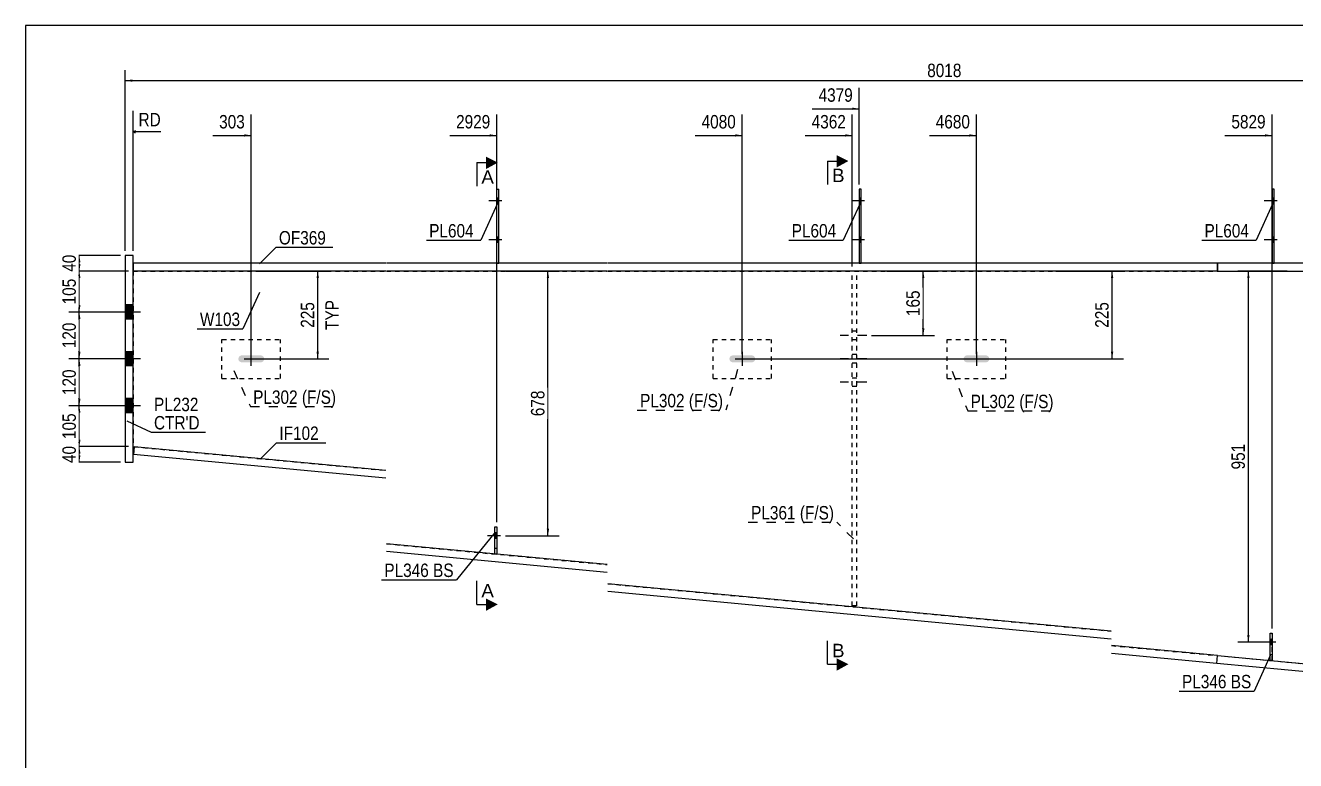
# Model space of a CAD drawing. Header units: millimetres. Extents: x -275 to 137, y -158 to 129.
# Drawn here: x -272.6 to -1.3, y -27.6 to 129.4 of the extents above; entities that cross this region are included whole.
import ezdxf

# ---------------------------------------------------------------- set-up
doc = ezdxf.new("R2010")
doc.units = ezdxf.units.MM
doc.linetypes.add('DXK_LINE_DOT1', pattern=[1.8814, 0.9407, -0.9407])
doc.linetypes.add('DXK_LINE_DOT2', pattern=[3.9198, 1.9599, -1.9599])
doc.styles.add('Arial', font='ARIAL.TTF', dxfattribs={"height": 0.2})
doc.styles.add('Arial Narrow', font='ARIALN.TTF', dxfattribs={"height": 0.2})

# ---------------------------------------------------------------- blocks, each defined once
blk = doc.blocks.new('Unknown-623260513-1210')
at = {"color": 5, "linetype": 'Continuous'}
for p, q in [((137.44, 129.41), (-272.56, 129.41)), ((-272.56, 129.41), (-272.56, -157.59))]:
    blk.add_line(p, q, dxfattribs=at)
blk = doc.blocks.new('Bolt-623260513-1850 - 1504')
at = {"linetype": 'Continuous'}
for points in [[(-171.48, 91.37), (-171.48, 92.54), (-171.9, 92.54), (-171.9, 91.37)], [(-171.48, 91.37), (-171.48, 92.54), (-171.9, 92.54), (-171.9, 91.37)], [(-171.48, 83.04), (-171.48, 84.21), (-171.9, 84.21), (-171.9, 83.04)], [(-171.48, 83.04), (-171.48, 84.21), (-171.9, 84.21), (-171.9, 83.04)]]:
    blk.add_hatch(color=3, dxfattribs=at).paths.add_polyline_path(points)
at = {"color": 3, "linetype": 'Continuous'}
for p, q in [((-171.48, 92.54), (-171.9, 92.54)), ((-171.48, 92.54), (-171.9, 92.54)), ((-170.82, 91.96), (-173.57, 91.96)), ((-170.82, 91.96), (-173.57, 91.96)), ((-171.48, 91.37), (-171.9, 91.37)), ((-171.48, 91.37), (-171.9, 91.37)), ((-171.48, 84.21), (-171.9, 84.21)), ((-171.48, 84.21), (-171.9, 84.21)), ((-170.82, 83.62), (-173.57, 83.62)), ((-170.82, 83.62), (-173.57, 83.62)), ((-171.48, 83.04), (-171.9, 83.04)), ((-171.48, 83.04), (-171.9, 83.04))]:
    blk.add_line(p, q, dxfattribs=at)
blk = doc.blocks.new('Bolt-623260513-1978 - 1504')
at = {"linetype": 'Continuous'}
for points in [[(-251.25, 69.71), (-251.25, 66.71), (-249.58, 66.71), (-249.58, 69.71)], [(-251.25, 69.71), (-251.25, 66.71), (-249.58, 66.71), (-249.58, 69.71)], [(-251.25, 59.71), (-251.25, 56.71), (-249.58, 56.71), (-249.58, 59.71)], [(-251.25, 59.71), (-251.25, 56.71), (-249.58, 56.71), (-249.58, 59.71)], [(-251.25, 49.71), (-251.25, 46.71), (-249.58, 46.71), (-249.58, 49.71)], [(-251.25, 49.71), (-251.25, 46.71), (-249.58, 46.71), (-249.58, 49.71)]]:
    blk.add_hatch(color=3, dxfattribs=at).paths.add_polyline_path(points)
at = {"color": 3, "linetype": 'Continuous'}
for p, q in [((-249.58, 69.71), (-251.25, 69.71)), ((-249.58, 69.71), (-251.25, 69.71)), ((-248, 68.21), (-251.25, 68.21)), ((-248, 68.21), (-251.25, 68.21)), ((-249.58, 66.71), (-251.25, 66.71)), ((-249.58, 66.71), (-251.25, 66.71)), ((-249.58, 59.71), (-251.25, 59.71)), ((-249.58, 59.71), (-251.25, 59.71)), ((-248, 58.21), (-251.25, 58.21)), ((-248, 58.21), (-251.25, 58.21)), ((-249.58, 56.71), (-251.25, 56.71)), ((-249.58, 56.71), (-251.25, 56.71)), ((-249.58, 49.71), (-251.25, 49.71)), ((-249.58, 49.71), (-251.25, 49.71)), ((-248, 48.21), (-251.25, 48.21)), ((-248, 48.21), (-251.25, 48.21)), ((-249.58, 46.71), (-251.25, 46.71)), ((-249.58, 46.71), (-251.25, 46.71))]:
    blk.add_line(p, q, dxfattribs=at)
blk = doc.blocks.new('Bolt-623260513-1844 - 1504')
at = {"linetype": 'Continuous'}
blk.add_hatch(color=3, dxfattribs=at).paths.add_polyline_path([(-6.34, -2.86), (-6.34, -1.7), (-6.75, -1.7), (-6.75, -2.86)])
at = {"color": 3, "linetype": 'Continuous'}
for p, q in [((-5.55, -2.28), (-8.3, -2.28)), ((-6.34, -1.7), (-6.75, -1.7)), ((-6.34, -2.86), (-6.75, -2.86))]:
    blk.add_line(p, q, dxfattribs=at)
blk = doc.blocks.new('Bolt-623260513-1846 - 1504')
at = {"linetype": 'Continuous'}
blk.add_hatch(color=3, dxfattribs=at).paths.add_polyline_path([(-171.9, 19.87), (-171.9, 21.04), (-172.32, 21.04), (-172.32, 19.87)])
at = {"color": 3, "linetype": 'Continuous'}
for p, q in [((-171.11, 20.45), (-173.86, 20.45)), ((-171.9, 21.04), (-172.32, 21.04)), ((-171.9, 19.87), (-172.32, 19.87))]:
    blk.add_line(p, q, dxfattribs=at)
blk = doc.blocks.new('Part-623260513-1538 - 1504')
at = {"color": 7, "linetype": 'DXK_LINE_DOT1'}
for p, q in [((-230.58, 54.04), (-230.58, 62.37)), ((-230.58, 62.37), (-218.08, 62.37)), ((-218.08, 54.04), (-218.08, 62.37)), ((-230.58, 54.04), (-218.08, 54.04))]:
    blk.add_line(p, q, dxfattribs=at)
blk = doc.blocks.new('Bolt-623260513-1848 - 1504')
at = {"linetype": 'Continuous'}
blk.add_hatch(color=3, dxfattribs=at).paths.add_polyline_path([(-66.77, 57.92), (-66.72, 58.21), (-66.77, 58.5), (-66.94, 58.74), (-67.18, 58.9), (-67.47, 58.96), (-71.47, 58.96), (-71.75, 58.9), (-72, 58.74), (-72.16, 58.5), (-72.22, 58.21), (-72.16, 57.92), (-72, 57.68), (-71.75, 57.52), (-71.47, 57.46), (-67.47, 57.46), (-67.18, 57.52), (-66.94, 57.68)])
at = {"color": 3, "linetype": 'Continuous'}
for p, q in [((-69.47, 59.71), (-69.47, 56.71)), ((-70.97, 58.21), (-67.97, 58.21))]:
    blk.add_line(p, q, dxfattribs=at)
blk = doc.blocks.new('Part-623260513-1543 - 1504')
at = {"color": 7, "linetype": 'DXK_LINE_DOT1'}
for p, q in [((-125.72, 54.04), (-125.72, 62.37)), ((-125.72, 62.37), (-113.22, 62.37)), ((-113.22, 54.04), (-113.22, 62.37)), ((-125.72, 54.04), (-113.22, 54.04))]:
    blk.add_line(p, q, dxfattribs=at)
blk = doc.blocks.new('Part-623260513-1740 - 1504')
at = {"color": 2, "linetype": 'Continuous'}
for p, q in [((-172.32, 16.54), (-172.32, 22.37)), ((-172.32, 22.37), (-171.9, 22.37)), ((-171.9, 22.37), (-171.9, 16.54)), ((-171.9, 16.54), (-172.32, 16.54))]:
    blk.add_line(p, q, dxfattribs=at)
at = {"color": 7, "linetype": 'DXK_LINE_DOT1'}
blk.add_line((-172.32, 17.79), (-171.9, 17.79), dxfattribs=at)
blk = doc.blocks.new('Part-623260513-1548 - 1504')
at = {"color": 7, "linetype": 'DXK_LINE_DOT1'}
for p, q in [((-75.72, 54.04), (-75.72, 62.37)), ((-75.72, 62.37), (-63.22, 62.37)), ((-63.22, 54.04), (-63.22, 62.37)), ((-75.72, 54.04), (-63.22, 54.04))]:
    blk.add_line(p, q, dxfattribs=at)
blk = doc.blocks.new('Part-623260513-1762 - 1504')
at = {"color": 2, "linetype": 'Continuous'}
for p, q in [((-17.96, 78.62), (-17.96, 76.96)), ((29.54, 78.62), (-17.96, 78.62)), ((-17.96, 76.96), (29.54, 76.96)), ((96.51, 78.62), (29.64, 78.62)), ((29.64, 76.96), (96.51, 76.96))]:
    blk.add_line(p, q, dxfattribs=at)
at = {"color": 7, "linetype": 'DXK_LINE_DOT1'}
blk.add_line((96.51, 76.96), (96.51, 78.62), dxfattribs=at)
blk = doc.blocks.new('Part-623260513-1799 - 1504')
at = {"color": 7, "linetype": 'DXK_LINE_DOT1'}
for p, q in [((-249.58, 76.96), (-249.58, 39.46)), ((-249.58, 76.96), (-195.58, 76.96)), ((-195.48, 76.96), (-148.32, 76.96)), ((-148.22, 76.96), (-40.72, 76.96)), ((-40.62, 76.96), (7.04, 76.96)), ((-249.33, 39.43), (-195.58, 34.38)), ((-195.48, 18.71), (-148.32, 14.27)), ((-148.22, 10.18), (-40.72, 0.07)), ((-40.62, -3.02), (7.04, -7.5))]:
    blk.add_line(p, q, dxfattribs=at)
at = {"color": 2, "linetype": 'Continuous'}
for p, q in [((7.04, -7.5), (7.04, 76.96)), ((-249.58, 39.46), (-249.33, 39.43))]:
    blk.add_line(p, q, dxfattribs=at)
blk = doc.blocks.new('Bolt-623260513-1845 - 1504')
at = {"color": 3, "linetype": 'DXK_LINE_DOT2'}
for p, q in [((-5.55, -2.28), (-8.3, -2.28)), ((-6.34, -1.7), (-6.75, -1.7)), ((-6.34, -2.86), (-6.75, -2.86))]:
    blk.add_line(p, q, dxfattribs=at)
blk = doc.blocks.new('Part-623260513-1821 - 1504')
at = {"color": 2, "linetype": 'Continuous'}
for p, q in [((-18.12, -6.81), (-17.96, -5.15)), ((-17.96, -5.15), (29.54, -9.62)), ((29.54, -11.29), (-18.12, -6.81)), ((29.64, -16.75), (96.51, -23.04)), ((96.36, -24.7), (29.64, -18.43)), ((96.51, -23.04), (96.36, -24.7))]:
    blk.add_line(p, q, dxfattribs=at)
blk = doc.blocks.new('Part-623260513-1843 - 1504')
at = {"color": 2, "linetype": 'Continuous'}
for p, q in [((-249.33, 39.43), (-249.49, 37.78)), ((-195.58, 34.38), (-249.33, 39.43)), ((-195.58, 32.7), (-249.49, 37.78)), ((-148.32, 14.27), (-195.48, 18.71)), ((-148.32, 12.6), (-195.48, 17.04)), ((-40.72, 0.07), (-148.22, 10.18)), ((-40.72, -1.61), (-148.22, 8.51)), ((-17.96, -5.15), (-40.62, -3.02)), ((-18.12, -6.81), (-40.62, -4.69)), ((-18.12, -6.81), (-17.96, -5.15))]:
    blk.add_line(p, q, dxfattribs=at)
blk = doc.blocks.new('Bolt-623260513-1717 - 1504')
at = {"linetype": 'Continuous'}
for points in [[(-5.92, 91.37), (-5.92, 92.54), (-6.34, 92.54), (-6.34, 91.37)], [(-5.92, 91.37), (-5.92, 92.54), (-6.34, 92.54), (-6.34, 91.37)], [(-5.92, 83.04), (-5.92, 84.21), (-6.34, 84.21), (-6.34, 83.04)], [(-5.92, 83.04), (-5.92, 84.21), (-6.34, 84.21), (-6.34, 83.04)]]:
    blk.add_hatch(color=3, dxfattribs=at).paths.add_polyline_path(points)
at = {"color": 3, "linetype": 'Continuous'}
for p, q in [((-5.92, 92.54), (-6.34, 92.54)), ((-5.92, 92.54), (-6.34, 92.54)), ((-5.25, 91.96), (-8, 91.96)), ((-5.25, 91.96), (-8, 91.96)), ((-5.92, 91.37), (-6.34, 91.37)), ((-5.92, 91.37), (-6.34, 91.37)), ((-5.92, 84.21), (-6.34, 84.21)), ((-5.92, 84.21), (-6.34, 84.21)), ((-5.25, 83.62), (-8, 83.62)), ((-5.25, 83.62), (-8, 83.62)), ((-5.92, 83.04), (-6.34, 83.04)), ((-5.92, 83.04), (-6.34, 83.04))]:
    blk.add_line(p, q, dxfattribs=at)
blk = doc.blocks.new('Part-623260513-1767 - 1504')
at = {"color": 2, "linetype": 'Continuous'}
for p, q in [((-94.07, 94.46), (-94.49, 94.46)), ((-94.49, 94.46), (-94.49, 78.62)), ((-94.07, 78.62), (-94.07, 94.46))]:
    blk.add_line(p, q, dxfattribs=at)
at = {"color": 7, "linetype": 'DXK_LINE_DOT1'}
blk.add_line((-94.49, 78.62), (-94.07, 78.62), dxfattribs=at)
blk = doc.blocks.new('Bolt-623260513-1847 - 1504')
at = {"color": 3, "linetype": 'DXK_LINE_DOT2'}
for p, q in [((-171.11, 20.45), (-173.86, 20.45)), ((-171.9, 21.04), (-172.32, 21.04)), ((-171.9, 19.87), (-172.32, 19.87))]:
    blk.add_line(p, q, dxfattribs=at)
blk = doc.blocks.new('Part-623260513-1772 - 1504')
at = {"color": 2, "linetype": 'Continuous'}
for p, q in [((-5.92, 94.46), (-6.34, 94.46)), ((-6.34, 94.46), (-6.34, 78.62)), ((-5.92, 78.62), (-5.92, 94.46))]:
    blk.add_line(p, q, dxfattribs=at)
at = {"color": 7, "linetype": 'DXK_LINE_DOT1'}
blk.add_line((-6.34, 78.62), (-5.92, 78.62), dxfattribs=at)
blk = doc.blocks.new('Part-623260513-2083 - 1504')
at = {"color": 7, "linetype": 'DXK_LINE_DOT1'}
for p, q in [((-95.98, 5.46), (-95.98, 76.96)), ((-94.98, 5.46), (-94.98, 76.96)), ((-94.98, 5.46), (-95.98, 5.46))]:
    blk.add_line(p, q, dxfattribs=at)
blk = doc.blocks.new('Bolt-623260513-1849 - 1504')
at = {"linetype": 'Continuous'}
blk.add_hatch(color=3, dxfattribs=at).paths.add_polyline_path([(-116.77, 57.92), (-116.72, 58.21), (-116.77, 58.5), (-116.94, 58.74), (-117.18, 58.9), (-117.47, 58.96), (-121.47, 58.96), (-121.75, 58.9), (-122, 58.74), (-122.16, 58.5), (-122.22, 58.21), (-122.16, 57.92), (-122, 57.68), (-121.75, 57.52), (-121.47, 57.46), (-117.47, 57.46), (-117.18, 57.52), (-116.94, 57.68)])
at = {"color": 3, "linetype": 'Continuous'}
for p, q in [((-119.47, 59.71), (-119.47, 56.71)), ((-120.97, 58.21), (-117.97, 58.21))]:
    blk.add_line(p, q, dxfattribs=at)
blk = doc.blocks.new('Bolt-623260513-1851 - 1504')
at = {"linetype": 'Continuous'}
for points in [[(-94.07, 91.37), (-94.07, 92.54), (-94.49, 92.54), (-94.49, 91.37)], [(-94.07, 91.37), (-94.07, 92.54), (-94.49, 92.54), (-94.49, 91.37)], [(-94.07, 83.04), (-94.07, 84.21), (-94.49, 84.21), (-94.49, 83.04)], [(-94.07, 83.04), (-94.07, 84.21), (-94.49, 84.21), (-94.49, 83.04)]]:
    blk.add_hatch(color=3, dxfattribs=at).paths.add_polyline_path(points)
at = {"color": 3, "linetype": 'Continuous'}
for p, q in [((-94.07, 92.54), (-94.49, 92.54)), ((-94.07, 92.54), (-94.49, 92.54)), ((-93.4, 91.96), (-96.15, 91.96)), ((-93.4, 91.96), (-96.15, 91.96)), ((-94.07, 91.37), (-94.49, 91.37)), ((-94.07, 91.37), (-94.49, 91.37)), ((-94.07, 84.21), (-94.49, 84.21)), ((-94.07, 84.21), (-94.49, 84.21)), ((-93.4, 83.62), (-96.15, 83.62)), ((-93.4, 83.62), (-96.15, 83.62)), ((-94.07, 83.04), (-94.49, 83.04)), ((-94.07, 83.04), (-94.49, 83.04))]:
    blk.add_line(p, q, dxfattribs=at)
blk = doc.blocks.new('Part-623260513-1977 - 1504')
at = {"color": 2, "linetype": 'Continuous'}
for p, q in [((-249.58, 80.29), (-251.25, 80.29)), ((-251.25, 80.29), (-251.25, 36.12)), ((-249.58, 36.12), (-249.58, 80.29)), ((-251.25, 36.12), (-249.58, 36.12))]:
    blk.add_line(p, q, dxfattribs=at)
blk = doc.blocks.new('Bolt-623260513-1979 - 1504')
at = {"linetype": 'Continuous'}
blk.add_hatch(color=3, dxfattribs=at).paths.add_polyline_path([(-221.8, 57.68), (-221.64, 57.92), (-221.58, 58.21), (-221.64, 58.5), (-221.8, 58.74), (-222.05, 58.9), (-222.33, 58.96), (-226.33, 58.96), (-226.62, 58.9), (-226.86, 58.74), (-227.03, 58.5), (-227.08, 58.21), (-227.03, 57.92), (-226.86, 57.68), (-226.62, 57.52), (-226.33, 57.46), (-222.33, 57.46), (-222.05, 57.52)])
at = {"color": 3, "linetype": 'Continuous'}
for p, q in [((-224.33, 56.71), (-224.33, 59.71)), ((-225.83, 58.21), (-222.83, 58.21))]:
    blk.add_line(p, q, dxfattribs=at)
blk = doc.blocks.new('Part-623260513-1984 - 1504')
at = {"color": 2, "linetype": 'Continuous'}
for p, q in [((-171.9, 78.62), (-171.9, 94.46)), ((-171.9, 94.46), (-171.48, 94.46)), ((-171.48, 78.62), (-171.48, 94.46))]:
    blk.add_line(p, q, dxfattribs=at)
at = {"color": 7, "linetype": 'DXK_LINE_DOT1'}
blk.add_line((-171.9, 78.62), (-171.48, 78.62), dxfattribs=at)
blk = doc.blocks.new('Bolt-623260513-1985 - 1504')
at = {"color": 3, "linetype": 'DXK_LINE_DOT2'}
for p, q in [((-92.89, 63.21), (-98.56, 63.21)), ((-94.98, 64.12), (-95.98, 64.12)), ((-94.98, 62.29), (-95.98, 62.29)), ((-92.89, 58.21), (-98.56, 58.21)), ((-94.98, 59.12), (-95.98, 59.12)), ((-94.98, 57.29), (-95.98, 57.29)), ((-92.89, 53.21), (-98.56, 53.21)), ((-94.98, 54.12), (-95.98, 54.12)), ((-94.98, 52.29), (-95.98, 52.29))]:
    blk.add_line(p, q, dxfattribs=at)
blk = doc.blocks.new('Part-623260513-2007 - 1504')
at = {"color": 7, "linetype": 'DXK_LINE_DOT1'}
for p, q in [((-172.32, 16.54), (-172.32, 22.37)), ((-172.32, 22.37), (-171.9, 22.37)), ((-171.9, 22.37), (-171.9, 16.54)), ((-171.9, 16.54), (-172.32, 16.54))]:
    blk.add_line(p, q, dxfattribs=at)
blk = doc.blocks.new('Part-623260513-2012 - 1504')
at = {"color": 7, "linetype": 'DXK_LINE_DOT1'}
for p, q in [((-6.75, -6.2), (-6.75, -0.36)), ((-6.75, -0.36), (-6.34, -0.36)), ((-6.34, -6.2), (-6.34, -0.36)), ((-6.75, -4.95), (-6.34, -4.95)), ((-6.34, -6.2), (-6.75, -6.2))]:
    blk.add_line(p, q, dxfattribs=at)
blk = doc.blocks.new('Part-623260513-2017 - 1504')
at = {"color": 2, "linetype": 'Continuous'}
for p, q in [((-6.75, -6.2), (-6.75, -0.36)), ((-6.75, -0.36), (-6.34, -0.36)), ((-6.34, -0.36), (-6.34, -6.2)), ((-6.34, -6.2), (-6.75, -6.2))]:
    blk.add_line(p, q, dxfattribs=at)
blk = doc.blocks.new('Part-623260513-2039 - 1504')
at = {"color": 2, "linetype": 'Continuous'}
for p, q in [((-249.58, 78.62), (-249.58, 76.96)), ((-195.58, 78.62), (-249.58, 78.62)), ((-195.58, 76.96), (-249.58, 76.96)), ((-148.32, 78.62), (-195.48, 78.62)), ((-148.32, 76.96), (-195.48, 76.96)), ((-40.72, 78.62), (-148.22, 78.62)), ((-40.72, 76.96), (-148.22, 76.96)), ((-17.96, 78.62), (-40.62, 78.62)), ((-17.96, 76.96), (-40.62, 76.96)), ((-17.96, 76.96), (-17.96, 78.62))]:
    blk.add_line(p, q, dxfattribs=at)
blk = doc.blocks.new('StraightDimension-623260513-2623 - 1504')
at = {"linetype": 'Continuous'}
for points in [[(-81.08, 75.46), (-80.83, 76.96), (-80.58, 75.46)], [(-80.58, 64.71), (-80.83, 63.21), (-81.08, 64.71)]]:
    blk.add_hatch(color=7, dxfattribs=at).paths.add_polyline_path(points)
at = {"color": 7, "linetype": 'Continuous'}
for p, q in [((-88.62, 76.96), (-78.43, 76.96)), ((-80.83, 63.21), (-80.83, 76.96)), ((-91.89, 63.21), (-78.43, 63.21))]:
    blk.add_line(p, q, dxfattribs=at)
at = {"color": 0}
blk.add_wipeout([(-80.98, 73.43), (-85.18, 73.43), (-85.18, 66.74), (-80.98, 66.74)], dxfattribs=at)
at = {"color": 3, "style": 'Arial Narrow'}
blk.add_text('165', height=2.863, rotation=90.0002, dxfattribs=at).set_placement((-81.58, 67.34))
blk = doc.blocks.new('StraightDimension-623260513-8218 - 1504')
at = {"linetype": 'Continuous'}
blk.add_hatch(color=7, dxfattribs=at).paths.add_polyline_path([(-173.4, 106.16), (-171.9, 105.91), (-173.4, 105.66)])
at = {"color": 7, "linetype": 'Continuous'}
for p, q in [((-171.9, 23.37), (-171.9, 110.41)), ((-181.96, 105.91), (-171.9, 105.91))]:
    blk.add_line(p, q, dxfattribs=at)
at = {"color": 0}
blk.add_wipeout([(-172.68, 106.81), (-172.68, 111.01), (-181.19, 111.01), (-181.19, 106.81)], dxfattribs=at)
at = {"color": 3, "style": 'Arial Narrow'}
blk.add_text('2929', height=2.863, dxfattribs=at).set_placement((-180.59, 107.41))
blk = doc.blocks.new('StraightDimension-623260513-2139 - 1504')
at = {"linetype": 'Continuous'}
for points in [[(-261.3, 66.71), (-261.05, 68.21), (-260.8, 66.71)], [(-260.8, 59.71), (-261.05, 58.21), (-261.3, 59.71)]]:
    blk.add_hatch(color=7, dxfattribs=at).paths.add_polyline_path(points)
at = {"color": 7, "linetype": 'Continuous'}
for p, q in [((-250.58, 68.21), (-263.3, 68.21)), ((-261.05, 58.21), (-261.05, 68.21)), ((-250.58, 58.21), (-263.3, 58.21))]:
    blk.add_line(p, q, dxfattribs=at)
at = {"color": 0}
blk.add_wipeout([(-261.2, 66.55), (-265.4, 66.55), (-265.4, 59.87), (-261.2, 59.87)], dxfattribs=at)
at = {"color": 3, "style": 'Arial Narrow'}
blk.add_text('120', height=2.863, rotation=90.0002, dxfattribs=at).set_placement((-261.8, 60.47))
blk = doc.blocks.new('StraightDimension-623260513-2153 - 1504')
at = {"linetype": 'Continuous'}
for points in [[(-261.3, 75.46), (-261.05, 76.96), (-260.8, 75.46)], [(-260.8, 69.71), (-261.05, 68.21), (-261.3, 69.71)]]:
    blk.add_hatch(color=7, dxfattribs=at).paths.add_polyline_path(points)
at = {"color": 7, "linetype": 'Continuous'}
for p, q in [((-250.58, 76.96), (-263.3, 76.96)), ((-261.05, 68.21), (-261.05, 76.96)), ((-250.58, 68.21), (-263.3, 68.21))]:
    blk.add_line(p, q, dxfattribs=at)
at = {"color": 0}
blk.add_wipeout([(-261.2, 75.93), (-265.4, 75.93), (-265.4, 69.24), (-261.2, 69.24)], dxfattribs=at)
at = {"color": 3, "style": 'Arial Narrow'}
blk.add_text('105', height=2.863, rotation=90.0002, dxfattribs=at).set_placement((-261.8, 69.84))
blk = doc.blocks.new('StraightDimension-623260513-2166 - 1504')
at = {"linetype": 'Continuous'}
for points in [[(-261.3, 46.71), (-261.05, 48.21), (-260.8, 46.71)], [(-260.8, 40.96), (-261.05, 39.46), (-261.3, 40.96)]]:
    blk.add_hatch(color=7, dxfattribs=at).paths.add_polyline_path(points)
at = {"color": 7, "linetype": 'Continuous'}
for p, q in [((-250.58, 48.21), (-263.3, 48.21)), ((-261.05, 39.46), (-261.05, 48.21)), ((-250.58, 39.46), (-263.3, 39.46))]:
    blk.add_line(p, q, dxfattribs=at)
at = {"color": 0}
blk.add_wipeout([(-261.2, 47.18), (-265.4, 47.18), (-265.4, 40.49), (-261.2, 40.49)], dxfattribs=at)
at = {"color": 3, "style": 'Arial Narrow'}
blk.add_text('105', height=2.863, rotation=90.0002, dxfattribs=at).set_placement((-261.8, 41.09))
blk = doc.blocks.new('StraightDimension-623260513-2184 - 1504')
at = {"linetype": 'Continuous'}
for points in [[(-261.3, 56.71), (-261.05, 58.21), (-260.8, 56.71)], [(-260.8, 49.71), (-261.05, 48.21), (-261.3, 49.71)]]:
    blk.add_hatch(color=7, dxfattribs=at).paths.add_polyline_path(points)
at = {"color": 7, "linetype": 'Continuous'}
for p, q in [((-250.58, 58.21), (-263.3, 58.21)), ((-261.05, 48.21), (-261.05, 58.21)), ((-250.58, 48.21), (-263.3, 48.21))]:
    blk.add_line(p, q, dxfattribs=at)
at = {"color": 0}
blk.add_wipeout([(-261.2, 56.55), (-265.4, 56.55), (-265.4, 49.87), (-261.2, 49.87)], dxfattribs=at)
at = {"color": 3, "style": 'Arial Narrow'}
blk.add_text('120', height=2.863, rotation=90.0002, dxfattribs=at).set_placement((-261.8, 50.47))
blk = doc.blocks.new('StraightDimension-623260513-2198 - 1504')
at = {"linetype": 'Continuous'}
for points in [[(-261.3, 37.96), (-261.05, 39.46), (-260.8, 37.96)], [(-260.8, 37.62), (-261.05, 36.12), (-261.3, 37.62)]]:
    blk.add_hatch(color=7, dxfattribs=at).paths.add_polyline_path(points)
at = {"color": 7, "linetype": 'Continuous'}
for p, q in [((-250.58, 39.46), (-263.3, 39.46)), ((-261.05, 36.12), (-261.05, 39.46)), ((-252.25, 36.12), (-263.3, 36.12))]:
    blk.add_line(p, q, dxfattribs=at)
at = {"color": 0}
blk.add_wipeout([(-261.2, 40.22), (-265.4, 40.22), (-265.4, 35.36), (-261.2, 35.36)], dxfattribs=at)
at = {"color": 3, "style": 'Arial Narrow'}
blk.add_text('40', height=2.863, rotation=90.0002, dxfattribs=at).set_placement((-261.8, 35.96))
blk = doc.blocks.new('StraightDimension-623260513-2208 - 1504')
at = {"linetype": 'Continuous'}
for points in [[(-261.3, 78.79), (-261.05, 80.29), (-260.8, 78.79)], [(-260.8, 78.46), (-261.05, 76.96), (-261.3, 78.46)]]:
    blk.add_hatch(color=7, dxfattribs=at).paths.add_polyline_path(points)
at = {"color": 7, "linetype": 'Continuous'}
for p, q in [((-252.25, 80.29), (-263.3, 80.29)), ((-261.05, 76.96), (-261.05, 80.29)), ((-250.58, 76.96), (-263.3, 76.96))]:
    blk.add_line(p, q, dxfattribs=at)
at = {"color": 0}
blk.add_wipeout([(-261.2, 81.05), (-265.4, 81.05), (-265.4, 76.2), (-261.2, 76.2)], dxfattribs=at)
at = {"color": 3, "style": 'Arial Narrow'}
blk.add_text('40', height=2.863, rotation=90.0002, dxfattribs=at).set_placement((-261.8, 76.8))
blk = doc.blocks.new('StraightDimension-623260513-2218 - 1504')
at = {"linetype": 'Continuous'}
for points in [[(-210.39, 75.46), (-210.14, 76.96), (-209.89, 75.46)], [(-209.89, 59.71), (-210.14, 58.21), (-210.39, 59.71)]]:
    blk.add_hatch(color=7, dxfattribs=at).paths.add_polyline_path(points)
at = {"color": 7, "linetype": 'Continuous'}
for p, q in [((-223.33, 76.96), (-207.74, 76.96)), ((-210.14, 58.21), (-210.14, 76.96)), ((-223.33, 58.21), (-207.74, 58.21))]:
    blk.add_line(p, q, dxfattribs=at)
at = {"color": 0}
blk.add_wipeout([(-210.29, 70.93), (-214.49, 70.93), (-214.49, 64.24), (-210.29, 64.24)], dxfattribs=at)
at = {"color": 3, "style": 'Arial Narrow'}
blk.add_text('225', height=2.863, rotation=90.0002, dxfattribs=at).set_placement((-210.89, 64.84))
at = {"color": 0, "linetype": 'Continuous'}
blk.add_wipeout([(-205.04, 71.38), (-209.24, 71.38), (-209.24, 63.79), (-205.04, 63.79)], dxfattribs=at)
at = {"color": 3, "linetype": 'Continuous', "style": 'Arial Narrow'}
blk.add_text('TYP', height=2.863, rotation=90.0002, dxfattribs=at).set_placement((-205.64, 64.39))
blk = doc.blocks.new('StraightDimension-623260513-2247 - 1504')
at = {"linetype": 'Continuous'}
blk.add_hatch(color=7, dxfattribs=at).paths.add_polyline_path([(-249.75, 117.37), (-251.25, 117.62), (-249.75, 117.87)])
at = {"color": 7, "linetype": 'Continuous'}
for p, q in [((-251.25, 81.29), (-251.25, 119.87)), ((-251.25, 117.62), (98.59, 117.62))]:
    blk.add_line(p, q, dxfattribs=at)
at = {"color": 0}
blk.add_wipeout([(-72.07, 117.77), (-72.07, 121.97), (-80.58, 121.97), (-80.58, 117.77)], dxfattribs=at)
at = {"color": 3, "style": 'Arial Narrow'}
blk.add_text('8018', height=2.863, dxfattribs=at).set_placement((-79.98, 118.37))
blk = doc.blocks.new('StraightDimension-623260513-2637 - 1504')
at = {"linetype": 'Continuous'}
for points in [[(-11.65, 75.46), (-11.4, 76.96), (-11.15, 75.46)], [(-11.15, -0.78), (-11.4, -2.28), (-11.65, -0.78)]]:
    blk.add_hatch(color=7, dxfattribs=at).paths.add_polyline_path(points)
at = {"color": 7, "linetype": 'Continuous'}
for p, q in [((-3.13, 76.96), (-13.65, 76.96)), ((-11.4, -2.28), (-11.4, 76.96)), ((-6.44, -2.28), (-13.65, -2.28))]:
    blk.add_line(p, q, dxfattribs=at)
at = {"color": 0}
blk.add_wipeout([(-11.55, 40.68), (-15.75, 40.68), (-15.75, 34), (-11.55, 34)], dxfattribs=at)
at = {"color": 3, "style": 'Arial Narrow'}
blk.add_text('951', height=2.863, rotation=90.0002, dxfattribs=at).set_placement((-12.15, 34.6))
blk = doc.blocks.new('StraightDimension-623260513-2648 - 1504')
at = {"linetype": 'Continuous'}
for points in [[(-161.23, 75.46), (-160.98, 76.96), (-160.73, 75.46)], [(-160.73, 21.95), (-160.98, 20.45), (-161.23, 21.95)]]:
    blk.add_hatch(color=7, dxfattribs=at).paths.add_polyline_path(points)
at = {"color": 7, "linetype": 'Continuous'}
for p, q in [((-169.98, 76.96), (-158.58, 76.96)), ((-160.98, 20.45), (-160.98, 76.96)), ((-170.01, 20.45), (-158.58, 20.45))]:
    blk.add_line(p, q, dxfattribs=at)
at = {"color": 0}
blk.add_wipeout([(-161.13, 52.05), (-165.33, 52.05), (-165.33, 45.36), (-161.13, 45.36)], dxfattribs=at)
at = {"color": 3, "style": 'Arial Narrow'}
blk.add_text('678', height=2.863, rotation=90.0002, dxfattribs=at).set_placement((-161.73, 45.96))
blk = doc.blocks.new('StraightDimension-623260513-8213 - 1504')
at = {"linetype": 'Continuous'}
blk.add_hatch(color=7, dxfattribs=at).paths.add_polyline_path([(-7.84, 106.16), (-6.34, 105.91), (-7.84, 105.66)])
at = {"color": 7, "linetype": 'Continuous'}
for p, q in [((-6.34, 0.64), (-6.34, 110.41)), ((-16.4, 105.91), (-6.34, 105.91))]:
    blk.add_line(p, q, dxfattribs=at)
at = {"color": 0}
blk.add_wipeout([(-7.11, 106.81), (-7.11, 111.01), (-15.62, 111.01), (-15.62, 106.81)], dxfattribs=at)
at = {"color": 3, "style": 'Arial Narrow'}
blk.add_text('5829', height=2.863, dxfattribs=at).set_placement((-15.02, 107.41))
blk = doc.blocks.new('StraightDimension-623260513-7388 - 1504')
at = {"linetype": 'Continuous'}
for points in [[(-40.75, 75.46), (-40.5, 76.96), (-40.25, 75.46)], [(-40.25, 59.71), (-40.5, 58.21), (-40.75, 59.71)]]:
    blk.add_hatch(color=7, dxfattribs=at).paths.add_polyline_path(points)
at = {"color": 7, "linetype": 'Continuous'}
for p, q in [((-52.53, 76.96), (-38.1, 76.96)), ((-40.5, 58.21), (-40.5, 76.96)), ((-118.47, 58.21), (-38.1, 58.21))]:
    blk.add_line(p, q, dxfattribs=at)
at = {"color": 0}
blk.add_wipeout([(-40.65, 70.93), (-44.85, 70.93), (-44.85, 64.24), (-40.65, 64.24)], dxfattribs=at)
at = {"color": 3, "style": 'Arial Narrow'}
blk.add_text('225', height=2.863, rotation=90.0002, dxfattribs=at).set_placement((-41.25, 64.84))
blk = doc.blocks.new('StraightDimension-623260513-8214 - 1504')
at = {"linetype": 'Continuous'}
blk.add_hatch(color=7, dxfattribs=at).paths.add_polyline_path([(-70.97, 106.16), (-69.47, 105.91), (-70.97, 105.66)])
at = {"color": 7, "linetype": 'Continuous'}
for p, q in [((-69.47, 59.21), (-69.47, 110.41)), ((-79.53, 105.91), (-69.47, 105.91))]:
    blk.add_line(p, q, dxfattribs=at)
at = {"color": 0}
blk.add_wipeout([(-70.24, 106.81), (-70.24, 111.01), (-78.76, 111.01), (-78.76, 106.81)], dxfattribs=at)
at = {"color": 3, "style": 'Arial Narrow'}
blk.add_text('4680', height=2.863, dxfattribs=at).set_placement((-78.16, 107.41))
blk = doc.blocks.new('StraightDimension-623260513-8215 - 1504')
at = {"linetype": 'Continuous'}
blk.add_hatch(color=7, dxfattribs=at).paths.add_polyline_path([(-95.99, 111.86), (-94.49, 111.61), (-95.99, 111.36)])
at = {"color": 7, "linetype": 'Continuous'}
for p, q in [((-94.49, 95.46), (-94.49, 116.11)), ((-104.55, 111.61), (-94.49, 111.61))]:
    blk.add_line(p, q, dxfattribs=at)
at = {"color": 0}
blk.add_wipeout([(-95.26, 112.51), (-95.26, 116.71), (-103.78, 116.71), (-103.78, 112.51)], dxfattribs=at)
at = {"color": 3, "style": 'Arial Narrow'}
blk.add_text('4379', height=2.863, dxfattribs=at).set_placement((-103.18, 113.11))
blk = doc.blocks.new('StraightDimension-623260513-8216 - 1504')
at = {"linetype": 'Continuous'}
blk.add_hatch(color=7, dxfattribs=at).paths.add_polyline_path([(-97.48, 106.16), (-95.98, 105.91), (-97.48, 105.66)])
at = {"color": 7, "linetype": 'Continuous'}
for p, q in [((-95.98, 77.96), (-95.98, 110.41)), ((-106.04, 105.91), (-95.98, 105.91))]:
    blk.add_line(p, q, dxfattribs=at)
at = {"color": 0}
blk.add_wipeout([(-96.75, 106.81), (-96.75, 111.01), (-105.26, 111.01), (-105.26, 106.81)], dxfattribs=at)
at = {"color": 3, "style": 'Arial Narrow'}
blk.add_text('4362', height=2.863, dxfattribs=at).set_placement((-104.66, 107.41))
blk = doc.blocks.new('StraightDimension-623260513-8217 - 1504')
at = {"linetype": 'Continuous'}
blk.add_hatch(color=7, dxfattribs=at).paths.add_polyline_path([(-120.97, 106.16), (-119.47, 105.91), (-120.97, 105.66)])
at = {"color": 7, "linetype": 'Continuous'}
for p, q in [((-119.47, 59.21), (-119.47, 110.41)), ((-129.53, 105.91), (-119.47, 105.91))]:
    blk.add_line(p, q, dxfattribs=at)
at = {"color": 0}
blk.add_wipeout([(-120.24, 106.81), (-120.24, 111.01), (-128.76, 111.01), (-128.76, 106.81)], dxfattribs=at)
at = {"color": 3, "style": 'Arial Narrow'}
blk.add_text('4080', height=2.863, dxfattribs=at).set_placement((-128.16, 107.41))
blk = doc.blocks.new('StraightDimension-623260513-8219 - 1504')
at = {"linetype": 'Continuous'}
blk.add_hatch(color=7, dxfattribs=at).paths.add_polyline_path([(-225.83, 106.16), (-224.33, 105.91), (-225.83, 105.66)])
at = {"color": 7, "linetype": 'Continuous'}
for p, q in [((-224.33, 59.21), (-224.33, 110.41)), ((-232.57, 105.91), (-224.33, 105.91))]:
    blk.add_line(p, q, dxfattribs=at)
at = {"color": 0, "linetype": 'Continuous'}
blk.add_wipeout([(-243.05, 107.26), (-243.05, 111.46), (-249, 111.46), (-249, 107.26)], dxfattribs=at)
at = {"color": 7, "linetype": 'Continuous'}
for p, q in [((-249.58, 81.29), (-249.58, 111.16)), ((-249.08, 106.91), (-249.58, 106.66)), ((-249.08, 106.41), (-249.58, 106.66)), ((-243.65, 106.66), (-249.58, 106.66))]:
    blk.add_line(p, q, dxfattribs=at)
at = {"color": 3, "linetype": 'Continuous', "style": 'Arial Narrow'}
blk.add_text('RD', height=2.863, dxfattribs=at).set_placement((-248.4, 107.86))
at = {"color": 0}
blk.add_wipeout([(-225.11, 106.81), (-225.11, 111.01), (-231.79, 111.01), (-231.79, 106.81)], dxfattribs=at)
at = {"color": 3, "style": 'Arial Narrow'}
blk.add_text('303', height=2.863, dxfattribs=at).set_placement((-231.19, 107.41))
blk = doc.blocks.new('Mark-623260513-1539 - 1504')
at = {"color": 0}
blk.add_wipeout([(-131.79, 47.85), (-131.79, 50.85), (-141.29, 50.85), (-141.29, 47.85)], dxfattribs=at)
blk.add_wipeout([(-131.79, 47.85), (-131.79, 50.85), (-141.29, 50.85), (-141.29, 47.85)], dxfattribs=at)
blk.add_wipeout([(-123.59, 47.85), (-123.59, 50.85), (-130.89, 50.85), (-130.89, 47.85)], dxfattribs=at)
blk.add_wipeout([(-123.59, 47.85), (-123.59, 50.85), (-130.89, 50.85), (-130.89, 47.85)], dxfattribs=at)
at = {"color": 7, "linetype": 'DXK_LINE_DOT2'}
for p in [(-120.48, 55.93), (-141.89, 47.25)]:
    blk.add_line(p, (-122.99, 47.25), dxfattribs=at)
at = {"color": 3, "style": 'Arial Narrow'}
for s, p in [('PL302', (-141.29, 47.85)), ('(F/', (-130.89, 47.85)), ('S)', (-126.87, 47.85))]:
    blk.add_text(s, height=2.863, dxfattribs=at).set_placement(p)
blk = doc.blocks.new('Mark-623260513-1534 - 1504')
at = {"color": 0}
blk.add_wipeout([(-214.42, 48.6), (-214.42, 51.6), (-223.92, 51.6), (-223.92, 48.6)], dxfattribs=at)
blk.add_wipeout([(-214.42, 48.6), (-214.42, 51.6), (-223.92, 51.6), (-223.92, 48.6)], dxfattribs=at)
at = {"color": 7, "linetype": 'DXK_LINE_DOT2'}
blk.add_line((-228.06, 55.73), (-224.52, 48), dxfattribs=at)
at = {"color": 0}
blk.add_wipeout([(-206.22, 48.6), (-206.22, 51.6), (-213.52, 51.6), (-213.52, 48.6)], dxfattribs=at)
blk.add_wipeout([(-206.22, 48.6), (-206.22, 51.6), (-213.52, 51.6), (-213.52, 48.6)], dxfattribs=at)
at = {"color": 7, "linetype": 'DXK_LINE_DOT2'}
blk.add_line((-224.52, 48), (-205.62, 48), dxfattribs=at)
at = {"color": 3, "style": 'Arial Narrow'}
for s, p in [('(F/', (-213.52, 48.6)), ('S)', (-209.51, 48.6)), ('PL302', (-223.92, 48.6))]:
    blk.add_text(s, height=2.863, dxfattribs=at).set_placement(p)
blk = doc.blocks.new('SectionMark-623260513-2679 - 1504')
at = {"color": 7, "linetype": 'Continuous'}
for p, q in [((-176.19, 100.11), (-174.19, 100.11)), ((-176.19, 5.78), (-174.19, 5.78))]:
    blk.add_line(p, q, dxfattribs=at)
at = {"color": 0, "linetype": 'Continuous'}
for points in [[(-172.52, 95.61), (-172.52, 98.61), (-175.19, 98.61), (-175.19, 95.61)], [(-172.52, 7.28), (-172.52, 10.28), (-175.19, 10.28), (-175.19, 7.28)]]:
    blk.add_wipeout(points, dxfattribs=at)
at = {"linetype": 'Continuous'}
for points in [[(-174.19, 101.36), (-171.69, 100.11), (-174.19, 98.74)], [(-174.19, 7.03), (-171.69, 5.78), (-174.19, 4.41)]]:
    blk.add_hatch(color=7, dxfattribs=at).paths.add_polyline_path(points)
at = {"color": 7, "linetype": 'Continuous'}
for p, q in [((-176.19, 100.11), (-176.19, 95.11)), ((-176.19, 5.78), (-176.19, 10.78))]:
    blk.add_line(p, q, dxfattribs=at)
at = {"color": 136, "linetype": 'Continuous', "style": 'Arial'}
for p in [(-175.19, 95.61), (-175.19, 7.28)]:
    blk.add_text('A', height=2.87, dxfattribs=at).set_placement(p)
blk = doc.blocks.new('Mark-623260513-1544 - 1504')
at = {"color": 0}
blk.add_wipeout([(-61.21, 47.68), (-61.21, 50.68), (-70.71, 50.68), (-70.71, 47.68)], dxfattribs=at)
blk.add_wipeout([(-61.21, 47.68), (-61.21, 50.68), (-70.71, 50.68), (-70.71, 47.68)], dxfattribs=at)
at = {"color": 7, "linetype": 'DXK_LINE_DOT2'}
blk.add_line((-74.68, 55.57), (-71.31, 47.08), dxfattribs=at)
at = {"color": 0}
blk.add_wipeout([(-53.01, 47.68), (-53.01, 50.68), (-60.31, 50.68), (-60.31, 47.68)], dxfattribs=at)
blk.add_wipeout([(-53.01, 47.68), (-53.01, 50.68), (-60.31, 50.68), (-60.31, 47.68)], dxfattribs=at)
at = {"color": 7, "linetype": 'DXK_LINE_DOT2'}
blk.add_line((-71.31, 47.08), (-52.41, 47.08), dxfattribs=at)
at = {"color": 3, "style": 'Arial Narrow'}
for s, p in [('PL302', (-70.71, 47.68)), ('(F/', (-60.31, 47.68)), ('S)', (-56.29, 47.68))]:
    blk.add_text(s, height=2.863, dxfattribs=at).set_placement(p)
blk = doc.blocks.new('Mark-623260513-1973 - 1504')
at = {"color": 0}
blk.add_wipeout([(-235.6, 47.04), (-235.6, 50.04), (-245.1, 50.04), (-245.1, 47.04)], dxfattribs=at)
blk.add_wipeout([(-235.6, 47.04), (-235.6, 50.04), (-245.1, 50.04), (-245.1, 47.04)], dxfattribs=at)
blk.add_wipeout([(-235.34, 43.14), (-235.34, 46.14), (-245.1, 46.14), (-245.1, 43.14)], dxfattribs=at)
blk.add_wipeout([(-235.34, 43.14), (-235.34, 46.14), (-245.1, 46.14), (-245.1, 43.14)], dxfattribs=at)
at = {"color": 7, "linetype": 'Continuous'}
for p, q in [((-250.89, 44.98), (-245.7, 42.54)), ((-245.7, 42.54), (-234.1, 42.54))]:
    blk.add_line(p, q, dxfattribs=at)
at = {"color": 3, "style": 'Arial Narrow'}
blk.add_text('PL232', height=2.863, dxfattribs=at).set_placement((-245.1, 47.04))
at = {"color": 1, "style": 'Arial Narrow'}
blk.add_text("CTR'D", height=2.863, dxfattribs=at).set_placement((-245.1, 43.14))
blk = doc.blocks.new('Mark-623260513-1839 - 1504')
at = {"color": 0}
blk.add_wipeout([(-209.92, 40.9), (-209.92, 43.9), (-218.33, 43.9), (-218.33, 40.9)], dxfattribs=at)
blk.add_wipeout([(-209.92, 40.9), (-209.92, 43.9), (-218.33, 43.9), (-218.33, 40.9)], dxfattribs=at)
at = {"color": 7, "linetype": 'Continuous'}
for p, q in [((-222.46, 36.77), (-218.93, 40.3)), ((-218.93, 40.3), (-208.42, 40.3))]:
    blk.add_line(p, q, dxfattribs=at)
at = {"color": 3, "style": 'Arial Narrow'}
blk.add_text('IF102', height=2.863, dxfattribs=at).set_placement((-218.33, 40.9))
blk = doc.blocks.new('Mark-623260513-1763 - 1504')
at = {"color": 7, "linetype": 'Continuous'}
blk.add_line((-94.38, 91.27), (-97.92, 83.53), dxfattribs=at)
at = {"color": 0}
blk.add_wipeout([(-99.42, 84.13), (-99.42, 87.13), (-108.92, 87.13), (-108.92, 84.13)], dxfattribs=at)
blk.add_wipeout([(-99.42, 84.13), (-99.42, 87.13), (-108.92, 87.13), (-108.92, 84.13)], dxfattribs=at)
at = {"color": 7, "linetype": 'Continuous'}
blk.add_line((-109.52, 83.53), (-97.92, 83.53), dxfattribs=at)
at = {"color": 3, "style": 'Arial Narrow'}
blk.add_text('PL604', height=2.863, dxfattribs=at).set_placement((-108.92, 84.13))
blk = doc.blocks.new('Mark-623260513-1768 - 1504')
at = {"color": 7, "linetype": 'Continuous'}
blk.add_line((-6.23, 91.27), (-9.76, 83.53), dxfattribs=at)
at = {"color": 0}
blk.add_wipeout([(-11.26, 84.13), (-11.26, 87.13), (-20.77, 87.13), (-20.77, 84.13)], dxfattribs=at)
blk.add_wipeout([(-11.26, 84.13), (-11.26, 87.13), (-20.77, 87.13), (-20.77, 84.13)], dxfattribs=at)
at = {"color": 7, "linetype": 'Continuous'}
blk.add_line((-21.37, 83.53), (-9.76, 83.53), dxfattribs=at)
at = {"color": 3, "style": 'Arial Narrow'}
blk.add_text('PL604', height=2.863, dxfattribs=at).set_placement((-20.77, 84.13))
blk = doc.blocks.new('Mark-623260513-1795 - 1504')
at = {"color": 0}
blk.add_wipeout([(-226.7, 65.22), (-226.7, 68.22), (-235.29, 68.22), (-235.29, 65.22)], dxfattribs=at)
blk.add_wipeout([(-226.7, 65.22), (-226.7, 68.22), (-235.29, 68.22), (-235.29, 65.22)], dxfattribs=at)
at = {"color": 7, "linetype": 'Continuous'}
for p in [(-222.56, 72.36), (-235.89, 64.62)]:
    blk.add_line(p, (-226.1, 64.62), dxfattribs=at)
at = {"color": 3, "style": 'Arial Narrow'}
blk.add_text('W103', height=2.863, dxfattribs=at).set_placement((-235.29, 65.22))
blk = doc.blocks.new('Mark-623260513-1980 - 1504')
at = {"color": 7, "linetype": 'Continuous'}
blk.add_line((-171.79, 91.27), (-175.33, 83.53), dxfattribs=at)
at = {"color": 0}
blk.add_wipeout([(-176.83, 84.13), (-176.83, 87.13), (-186.33, 87.13), (-186.33, 84.13)], dxfattribs=at)
blk.add_wipeout([(-176.83, 84.13), (-176.83, 87.13), (-186.33, 87.13), (-186.33, 84.13)], dxfattribs=at)
at = {"color": 7, "linetype": 'Continuous'}
blk.add_line((-186.93, 83.53), (-175.33, 83.53), dxfattribs=at)
at = {"color": 3, "style": 'Arial Narrow'}
blk.add_text('PL604', height=2.863, dxfattribs=at).set_placement((-186.33, 84.13))
blk = doc.blocks.new('Mark-623260513-2035 - 1504')
at = {"color": 0}
blk.add_wipeout([(-208.38, 82.63), (-208.38, 85.63), (-218.43, 85.63), (-218.43, 82.63)], dxfattribs=at)
blk.add_wipeout([(-208.38, 82.63), (-208.38, 85.63), (-218.43, 85.63), (-218.43, 82.63)], dxfattribs=at)
at = {"color": 7, "linetype": 'Continuous'}
for p, q in [((-222.56, 78.49), (-219.03, 82.03)), ((-219.03, 82.03), (-206.88, 82.03))]:
    blk.add_line(p, q, dxfattribs=at)
at = {"color": 3, "style": 'Arial Narrow'}
blk.add_text('OF369', height=2.863, dxfattribs=at).set_placement((-218.43, 82.63))
blk = doc.blocks.new('Mark-623260513-2079 - 1504')
at = {"color": 0}
blk.add_wipeout([(-108.08, 23.92), (-108.08, 26.92), (-117.59, 26.92), (-117.59, 23.92)], dxfattribs=at)
blk.add_wipeout([(-108.08, 23.92), (-108.08, 26.92), (-117.59, 26.92), (-117.59, 23.92)], dxfattribs=at)
blk.add_wipeout([(-99.89, 23.92), (-99.89, 26.92), (-107.18, 26.92), (-107.18, 23.92)], dxfattribs=at)
blk.add_wipeout([(-99.89, 23.92), (-99.89, 26.92), (-107.18, 26.92), (-107.18, 23.92)], dxfattribs=at)
at = {"color": 7, "linetype": 'DXK_LINE_DOT2'}
for p in [(-118.19, 23.32), (-95.75, 19.78)]:
    blk.add_line(p, (-99.29, 23.32), dxfattribs=at)
at = {"color": 3, "style": 'Arial Narrow'}
for s, p in [('PL361', (-117.59, 23.92)), ('(F/', (-107.18, 23.92)), ('S)', (-103.17, 23.92))]:
    blk.add_text(s, height=2.863, dxfattribs=at).set_placement(p)
blk = doc.blocks.new('SectionMark-623260513-2681 - 1504')
at = {"color": 7, "linetype": 'Continuous'}
for p, q in [((-101.31, 100.45), (-99.31, 100.45)), ((-101.31, -7), (-99.31, -7))]:
    blk.add_line(p, q, dxfattribs=at)
at = {"color": 0, "linetype": 'Continuous'}
for points in [[(-97.65, 95.95), (-97.65, 98.95), (-100.31, 98.95), (-100.31, 95.95)], [(-97.65, -5.5), (-97.65, -2.5), (-100.31, -2.5), (-100.31, -5.5)]]:
    blk.add_wipeout(points, dxfattribs=at)
at = {"linetype": 'Continuous'}
for points in [[(-99.31, 101.7), (-96.81, 100.45), (-99.31, 99.08)], [(-99.31, -5.75), (-96.81, -7), (-99.31, -8.38)]]:
    blk.add_hatch(color=7, dxfattribs=at).paths.add_polyline_path(points)
at = {"color": 7, "linetype": 'Continuous'}
for p, q in [((-101.31, 100.45), (-101.31, 95.45)), ((-101.31, -7), (-101.31, -2))]:
    blk.add_line(p, q, dxfattribs=at)
at = {"color": 136, "linetype": 'Continuous', "style": 'Arial'}
for p in [(-100.31, 95.95), (-100.31, -5.5)]:
    blk.add_text('B', height=2.87, dxfattribs=at).set_placement(p)
blk = doc.blocks.new('MarkSet-623260513-2789 - 1504')
at = {"color": 0}
blk.add_wipeout([(-186.4, 11.63), (-186.4, 14.63), (-195.91, 14.63), (-195.91, 11.63)], dxfattribs=at)
blk.add_wipeout([(-186.4, 11.63), (-186.4, 14.63), (-195.91, 14.63), (-195.91, 11.63)], dxfattribs=at)
blk.add_wipeout([(-181.12, 11.63), (-181.12, 14.63), (-185.5, 14.63), (-185.5, 11.63)], dxfattribs=at)
blk.add_wipeout([(-181.12, 11.63), (-181.12, 14.63), (-185.5, 14.63), (-185.5, 11.63)], dxfattribs=at)
at = {"color": 7, "linetype": 'Continuous'}
for p in [(-172.21, 21.18), (-196.51, 11.03)]:
    blk.add_line(p, (-180.52, 11.03), dxfattribs=at)
at = {"color": 3, "style": 'Arial Narrow'}
for s, p in [('PL346', (-195.91, 11.63)), ('BS', (-185.5, 11.63))]:
    blk.add_text(s, height=2.863, dxfattribs=at).set_placement(p)
blk = doc.blocks.new('MarkSet-623260513-2795 - 1504')
at = {"color": 0}
blk.add_wipeout([(-16.06, -12.14), (-16.06, -9.14), (-25.57, -9.14), (-25.57, -12.14)], dxfattribs=at)
blk.add_wipeout([(-16.06, -12.14), (-16.06, -9.14), (-25.57, -9.14), (-25.57, -12.14)], dxfattribs=at)
blk.add_wipeout([(-10.78, -12.14), (-10.78, -9.14), (-15.16, -9.14), (-15.16, -12.14)], dxfattribs=at)
blk.add_wipeout([(-10.78, -12.14), (-10.78, -9.14), (-15.16, -9.14), (-15.16, -12.14)], dxfattribs=at)
at = {"color": 7, "linetype": 'Continuous'}
for p in [(-6.65, -5.01), (-26.17, -12.74)]:
    blk.add_line(p, (-10.18, -12.74), dxfattribs=at)
at = {"color": 3, "style": 'Arial Narrow'}
for s, p in [('PL346', (-25.57, -12.14)), ('BS', (-15.16, -12.14))]:
    blk.add_text(s, height=2.863, dxfattribs=at).set_placement(p)

msp = doc.modelspace()

# ---------------------------------------------------------------- block references
for name in ['Unknown-623260513-1210', 'Bolt-623260513-1850 - 1504', 'Part-623260513-1984 - 1504', 'Bolt-623260513-1851 - 1504', 'Part-623260513-1767 - 1504', 'Bolt-623260513-1717 - 1504', 'Part-623260513-1772 - 1504', 'Part-623260513-1977 - 1504', 'Part-623260513-2039 - 1504', 'Part-623260513-1799 - 1504', 'Part-623260513-2083 - 1504', 'Part-623260513-1762 - 1504', 'Bolt-623260513-1978 - 1504', 'Bolt-623260513-1985 - 1504', 'Part-623260513-1538 - 1504', 'Bolt-623260513-1979 - 1504', 'Part-623260513-1543 - 1504', 'Bolt-623260513-1849 - 1504', 'Part-623260513-1548 - 1504', 'Bolt-623260513-1848 - 1504', 'Part-623260513-1843 - 1504', 'Part-623260513-1740 - 1504', 'Part-623260513-2007 - 1504', 'Bolt-623260513-1846 - 1504', 'Bolt-623260513-1847 - 1504', 'Bolt-623260513-1844 - 1504', 'Bolt-623260513-1845 - 1504', 'Part-623260513-2012 - 1504', 'Part-623260513-2017 - 1504', 'Part-623260513-1821 - 1504']:
    msp.add_blockref(name, (0, 0))

# ---------------------------------------------------------------- next in the draw order: block references
for name in ['StraightDimension-623260513-8218 - 1504', 'StraightDimension-623260513-2218 - 1504', 'StraightDimension-623260513-2648 - 1504', 'StraightDimension-623260513-2623 - 1504', 'StraightDimension-623260513-2637 - 1504', 'StraightDimension-623260513-2139 - 1504', 'Mark-623260513-1534 - 1504', 'Mark-623260513-1539 - 1504', 'Mark-623260513-1544 - 1504', 'StraightDimension-623260513-2166 - 1504', 'Mark-623260513-1839 - 1504', 'Mark-623260513-2079 - 1504', 'MarkSet-623260513-2795 - 1504']:
    msp.add_blockref(name, (0, 0))

# ---------------------------------------------------------------- next in the draw order: block references
for name in ['StraightDimension-623260513-2153 - 1504', 'StraightDimension-623260513-7388 - 1504', 'StraightDimension-623260513-2184 - 1504', 'StraightDimension-623260513-2198 - 1504']:
    msp.add_blockref(name, (0, 0))

# ---------------------------------------------------------------- next in the draw order: block references
for name in ['StraightDimension-623260513-2208 - 1504', 'Mark-623260513-1973 - 1504']:
    msp.add_blockref(name, (0, 0))

# ---------------------------------------------------------------- next in the draw order: block references
msp.add_blockref('StraightDimension-623260513-2247 - 1504', (0, 0))

# ---------------------------------------------------------------- next in the draw order: block references
for name in ['StraightDimension-623260513-8215 - 1504', 'StraightDimension-623260513-8219 - 1504', 'StraightDimension-623260513-8217 - 1504', 'StraightDimension-623260513-8214 - 1504', 'StraightDimension-623260513-8213 - 1504', 'SectionMark-623260513-2679 - 1504', 'Mark-623260513-2035 - 1504']:
    msp.add_blockref(name, (0, 0))

# ---------------------------------------------------------------- next in the draw order: block references
for name in ['StraightDimension-623260513-8216 - 1504', 'Mark-623260513-1980 - 1504', 'Mark-623260513-1768 - 1504', 'Mark-623260513-1795 - 1504', 'MarkSet-623260513-2789 - 1504']:
    msp.add_blockref(name, (0, 0))

# ---------------------------------------------------------------- next in the draw order: block references
msp.add_blockref('Mark-623260513-1763 - 1504', (0, 0))

# ---------------------------------------------------------------- next in the draw order: block references
msp.add_blockref('SectionMark-623260513-2681 - 1504', (0, 0))

doc.saveas('drawing.dxf')
